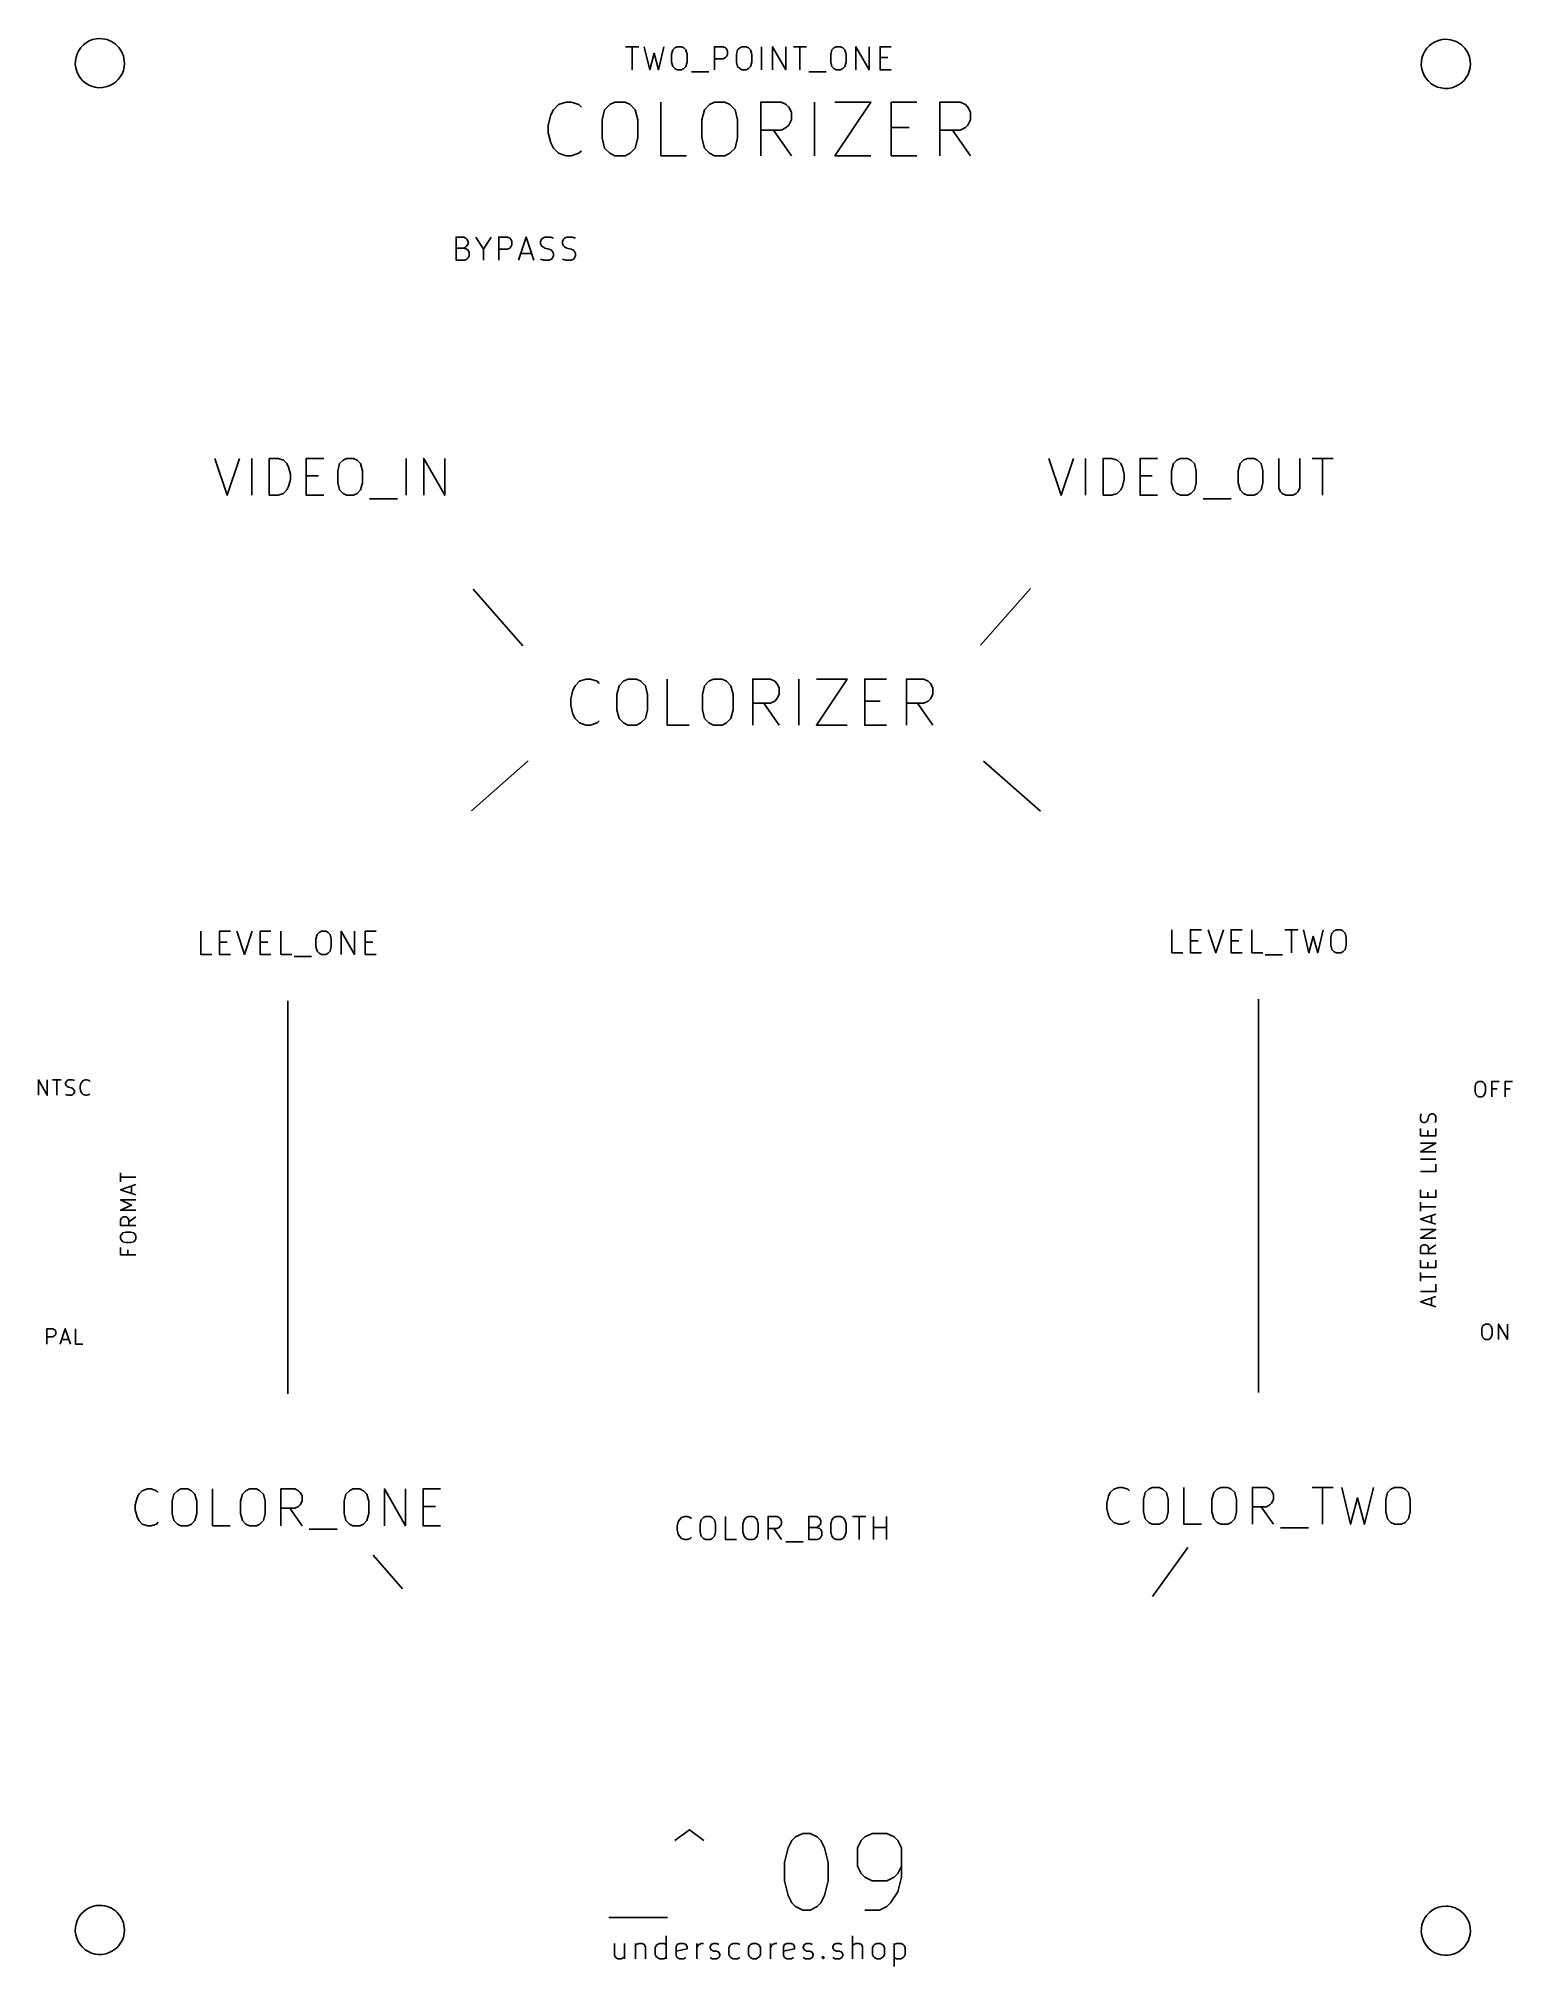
# Model space of a CAD drawing. Header units: centimetres. Extents: x 0.3 to 9.9, y 0.1 to 12.7.
import ezdxf

# ---------------------------------------------------------------- set-up
doc = ezdxf.new("R2010")
doc.units = ezdxf.units.CM
doc.layers.get('0').update_dxf_attribs({"linetype": 'CONTINUOUS'})

msp = doc.modelspace()

# ---------------------------------------------------------------- linework, layer by layer
at = {"color": 7}
for points in [[(0.71, 12.67256)], [(4.469286, 12.619703), (4.497857, 12.619703), (4.512143, 12.61256), (4.526429, 12.598274), (4.533571, 12.569703), (4.533571, 12.519703), (4.526429, 12.491132), (4.512143, 12.476846), (4.497857, 12.469703), (4.469286, 12.469703), (4.455, 12.476846), (4.440714, 12.491132), (4.433571, 12.519703), (4.433571, 12.569703), (4.440714, 12.598274), (4.455, 12.61256)], [(4.890714, 12.619703), (4.919286, 12.619703), (4.933571, 12.61256), (4.947857, 12.598274), (4.955, 12.569703), (4.955, 12.519703), (4.947857, 12.491132), (4.933571, 12.476846), (4.919286, 12.469703), (4.890714, 12.469703), (4.876429, 12.476846), (4.862143, 12.491132), (4.855, 12.519703), (4.855, 12.569703), (4.862143, 12.598274), (4.876429, 12.61256)], [(5.505, 12.619703), (5.533571, 12.619703), (5.547857, 12.61256), (5.562143, 12.598274), (5.569286, 12.569703), (5.569286, 12.519703), (5.562143, 12.491132), (5.547857, 12.476846), (5.533571, 12.469703), (5.505, 12.469703), (5.490714, 12.476846), (5.476429, 12.491132), (5.469286, 12.519703), (5.469286, 12.569703), (5.476429, 12.598274), (5.490714, 12.61256)], [(9.475, 12.66756)], [(4.063333, 12.259227), (4.13, 12.259227), (4.163333, 12.24256), (4.196667, 12.209227), (4.213333, 12.14256), (4.213333, 12.025893), (4.196667, 11.959227), (4.163333, 11.925893), (4.13, 11.909227), (4.063333, 11.909227), (4.03, 11.925893), (3.996667, 11.959227), (3.98, 12.025893), (3.98, 12.14256), (3.996667, 12.209227), (4.03, 12.24256)], [(4.713333, 12.259227), (4.78, 12.259227), (4.813333, 12.24256), (4.846667, 12.209227), (4.863333, 12.14256), (4.863333, 12.025893), (4.846667, 11.959227), (4.813333, 11.925893), (4.78, 11.909227), (4.713333, 11.909227), (4.68, 11.925893), (4.646667, 11.959227), (4.63, 12.025893), (4.63, 12.14256), (4.646667, 12.209227), (4.68, 12.24256)], [(1.813571, 9.698989), (1.813571, 9.938989), (1.870714, 9.938989), (1.905, 9.92756), (1.927857, 9.904703), (1.939286, 9.881846), (1.950714, 9.836132), (1.950714, 9.801846), (1.939286, 9.756132), (1.927857, 9.733274), (1.905, 9.710417), (1.870714, 9.698989)], [(2.316429, 9.938989), (2.362143, 9.938989), (2.385, 9.92756), (2.407857, 9.904703), (2.419286, 9.858989), (2.419286, 9.778989), (2.407857, 9.733274), (2.385, 9.710417), (2.362143, 9.698989), (2.316429, 9.698989), (2.293571, 9.710417), (2.270714, 9.733274), (2.259286, 9.778989), (2.259286, 9.858989), (2.270714, 9.904703), (2.293571, 9.92756)], [(7.243571, 9.698989), (7.243571, 9.938989), (7.300714, 9.938989), (7.335, 9.92756), (7.357857, 9.904703), (7.369286, 9.881846), (7.380714, 9.836132), (7.380714, 9.801846), (7.369286, 9.756132), (7.357857, 9.733274), (7.335, 9.710417), (7.300714, 9.698989)], [(7.746429, 9.938989), (7.792143, 9.938989), (7.815, 9.92756), (7.837857, 9.904703), (7.849286, 9.858989), (7.849286, 9.778989), (7.837857, 9.733274), (7.815, 9.710417), (7.792143, 9.698989), (7.746429, 9.698989), (7.723571, 9.710417), (7.700714, 9.733274), (7.689286, 9.778989), (7.689286, 9.858989), (7.700714, 9.904703), (7.723571, 9.92756)], [(8.180714, 9.938989), (8.226429, 9.938989), (8.249286, 9.92756), (8.272143, 9.904703), (8.283571, 9.858989), (8.283571, 9.778989), (8.272143, 9.733274), (8.249286, 9.710417), (8.226429, 9.698989), (8.180714, 9.698989), (8.157857, 9.710417), (8.135, 9.733274), (8.123571, 9.778989), (8.123571, 9.858989), (8.135, 9.904703), (8.157857, 9.92756)], [(4.147857, 8.501846), (4.205, 8.501846), (4.233571, 8.48756), (4.262143, 8.458989), (4.276429, 8.401846), (4.276429, 8.301846), (4.262143, 8.244703), (4.233571, 8.216132), (4.205, 8.201846), (4.147857, 8.201846), (4.119286, 8.216132), (4.090714, 8.244703), (4.076429, 8.301846), (4.076429, 8.401846), (4.090714, 8.458989), (4.119286, 8.48756)], [(4.705, 8.501846), (4.762143, 8.501846), (4.790714, 8.48756), (4.819286, 8.458989), (4.833571, 8.401846), (4.833571, 8.301846), (4.819286, 8.244703), (4.790714, 8.216132), (4.762143, 8.201846), (4.705, 8.201846), (4.676429, 8.216132), (4.647857, 8.244703), (4.633571, 8.301846), (4.633571, 8.401846), (4.647857, 8.458989), (4.676429, 8.48756)], [(2.152857, 6.859703), (2.181428, 6.859703), (2.195714, 6.85256), (2.21, 6.838274), (2.217143, 6.809703), (2.217143, 6.759703), (2.21, 6.731132), (2.195714, 6.716846), (2.181428, 6.709703), (2.152857, 6.709703), (2.138571, 6.716846), (2.124286, 6.731132), (2.117143, 6.759703), (2.117143, 6.809703), (2.124286, 6.838274), (2.138571, 6.85256)], [(8.762143, 6.869703), (8.790714, 6.869703), (8.805, 6.86256), (8.819286, 6.848274), (8.826429, 6.819703), (8.826429, 6.769703), (8.819286, 6.741132), (8.805, 6.726846), (8.790714, 6.719703), (8.762143, 6.719703), (8.747857, 6.726846), (8.733571, 6.741132), (8.726429, 6.769703), (8.726429, 6.819703), (8.733571, 6.848274), (8.747857, 6.86256)], [(9.689762, 5.882322), (9.70881, 5.882322), (9.718333, 5.87756), (9.727857, 5.868036), (9.732619, 5.848989), (9.732619, 5.815655), (9.727857, 5.796608), (9.718333, 5.787084), (9.70881, 5.782322), (9.689762, 5.782322), (9.680238, 5.787084), (9.670714, 5.796608), (9.665952, 5.815655), (9.665952, 5.848989), (9.670714, 5.868036), (9.680238, 5.87756)], [(0.845238, 4.857798), (0.845238, 4.876846), (0.85, 4.88637), (0.859524, 4.895893), (0.878571, 4.900655), (0.911905, 4.900655), (0.930952, 4.895893), (0.940476, 4.88637), (0.945238, 4.876846), (0.945238, 4.857798), (0.940476, 4.848274), (0.930952, 4.838751), (0.911905, 4.833989), (0.878571, 4.833989), (0.859524, 4.838751), (0.85, 4.848274)], [(9.733095, 4.302322), (9.752143, 4.302322), (9.761667, 4.29756), (9.77119, 4.288036), (9.775952, 4.268989), (9.775952, 4.235655), (9.77119, 4.216608), (9.761667, 4.207084), (9.752143, 4.202322), (9.733095, 4.202322), (9.723571, 4.207084), (9.714048, 4.216608), (9.709286, 4.235655), (9.709286, 4.268989), (9.714048, 4.288036), (9.723571, 4.29756)], [(1.237857, 3.228989), (1.283571, 3.228989), (1.306429, 3.21756), (1.329286, 3.194703), (1.340714, 3.148989), (1.340714, 3.068989), (1.329286, 3.023274), (1.306429, 3.000417), (1.283571, 2.988989), (1.237857, 2.988989), (1.215, 3.000417), (1.192143, 3.023274), (1.180714, 3.068989), (1.180714, 3.148989), (1.192143, 3.194703), (1.215, 3.21756)], [(1.683571, 3.228989), (1.729286, 3.228989), (1.752143, 3.21756), (1.775, 3.194703), (1.786429, 3.148989), (1.786429, 3.068989), (1.775, 3.023274), (1.752143, 3.000417), (1.729286, 2.988989), (1.683571, 2.988989), (1.660714, 3.000417), (1.637857, 3.023274), (1.626429, 3.068989), (1.626429, 3.148989), (1.637857, 3.194703), (1.660714, 3.21756)], [(2.357857, 3.228989), (2.403571, 3.228989), (2.426429, 3.21756), (2.449286, 3.194703), (2.460714, 3.148989), (2.460714, 3.068989), (2.449286, 3.023274), (2.426429, 3.000417), (2.403571, 2.988989), (2.357857, 2.988989), (2.335, 3.000417), (2.312143, 3.023274), (2.300714, 3.068989), (2.300714, 3.148989), (2.312143, 3.194703), (2.335, 3.21756)], [(7.563571, 3.238989), (7.609286, 3.238989), (7.632143, 3.22756), (7.655, 3.204703), (7.666429, 3.158989), (7.666429, 3.078989), (7.655, 3.033274), (7.632143, 3.010417), (7.609286, 2.998989), (7.563571, 2.998989), (7.540714, 3.010417), (7.517857, 3.033274), (7.506429, 3.078989), (7.506429, 3.158989), (7.517857, 3.204703), (7.540714, 3.22756)], [(8.009286, 3.238989), (8.055, 3.238989), (8.077857, 3.22756), (8.100714, 3.204703), (8.112143, 3.158989), (8.112143, 3.078989), (8.100714, 3.033274), (8.077857, 3.010417), (8.055, 2.998989), (8.009286, 2.998989), (7.986429, 3.010417), (7.963571, 3.033274), (7.952143, 3.078989), (7.952143, 3.158989), (7.963571, 3.204703), (7.986429, 3.22756)], [(9.140714, 3.238989), (9.186429, 3.238989), (9.209286, 3.22756), (9.232143, 3.204703), (9.243571, 3.158989), (9.243571, 3.078989), (9.232143, 3.033274), (9.209286, 3.010417), (9.186429, 2.998989), (9.140714, 2.998989), (9.117857, 3.010417), (9.095, 3.033274), (9.083571, 3.078989), (9.083571, 3.158989), (9.095, 3.204703), (9.117857, 3.22756)], [(4.655, 3.049703), (4.683571, 3.049703), (4.697857, 3.04256), (4.712143, 3.028274), (4.719286, 2.999703), (4.719286, 2.949703), (4.712143, 2.921132), (4.697857, 2.906846), (4.683571, 2.899703), (4.655, 2.899703), (4.640714, 2.906846), (4.626429, 2.921132), (4.619286, 2.949703), (4.619286, 2.999703), (4.626429, 3.028274), (4.640714, 3.04256)], [(4.933571, 3.049703), (4.962143, 3.049703), (4.976429, 3.04256), (4.990714, 3.028274), (4.997857, 2.999703), (4.997857, 2.949703), (4.990714, 2.921132), (4.976429, 2.906846), (4.962143, 2.899703), (4.933571, 2.899703), (4.919286, 2.906846), (4.905, 2.921132), (4.897857, 2.949703), (4.897857, 2.999703), (4.905, 3.028274), (4.919286, 3.04256)], [(5.505, 3.049703), (5.533571, 3.049703), (5.547857, 3.04256), (5.562143, 3.028274), (5.569286, 2.999703), (5.569286, 2.949703), (5.562143, 2.921132), (5.547857, 2.906846), (5.533571, 2.899703), (5.505, 2.899703), (5.490714, 2.906846), (5.476429, 2.921132), (5.469286, 2.949703), (5.469286, 2.999703), (5.476429, 3.028274), (5.490714, 3.04256)], [(5.286905, 0.98637), (5.334524, 0.98637), (5.382143, 0.96256), (5.405952, 0.938751), (5.429762, 0.891132), (5.453571, 0.795893), (5.453571, 0.676846), (5.429762, 0.581608), (5.405952, 0.533989), (5.382143, 0.510179), (5.334524, 0.48637), (5.286905, 0.48637), (5.239286, 0.510179), (5.215476, 0.533989), (5.191667, 0.581608), (5.167857, 0.676846), (5.167857, 0.795893), (5.191667, 0.891132), (5.215476, 0.938751), (5.239286, 0.96256)], [(0.71, 0.51756)], [(9.475, 0.51256)], [(4.962143, 0.169703), (4.947857, 0.176846), (4.940714, 0.183989), (4.933571, 0.198274), (4.933571, 0.241132), (4.940714, 0.255417), (4.947857, 0.26256), (4.962143, 0.269703), (4.983571, 0.269703), (4.997857, 0.26256), (5.005, 0.255417), (5.012143, 0.241132), (5.012143, 0.198274), (5.005, 0.183989), (4.997857, 0.176846), (4.983571, 0.169703)], [(5.769286, 0.169703), (5.755, 0.176846), (5.747857, 0.183989), (5.740714, 0.198274), (5.740714, 0.241132), (5.747857, 0.255417), (5.755, 0.26256), (5.769286, 0.269703), (5.790714, 0.269703), (5.805, 0.26256), (5.812143, 0.255417), (5.819286, 0.241132), (5.819286, 0.198274), (5.812143, 0.183989), (5.805, 0.176846), (5.790714, 0.169703)]]:
    msp.add_lwpolyline(points, close=True, dxfattribs=at)
for points in [[(4.133571, 12.619703), (4.219286, 12.619703)], [(4.176429, 12.469703), (4.176429, 12.619703)], [(4.255, 12.619703), (4.290714, 12.469703), (4.319286, 12.576846), (4.347857, 12.469703), (4.383571, 12.619703)], [(4.712143, 12.469703), (4.712143, 12.619703), (4.769286, 12.619703), (4.783571, 12.61256), (4.790714, 12.605417), (4.797857, 12.591132), (4.797857, 12.569703), (4.790714, 12.555417), (4.783571, 12.548274), (4.769286, 12.541132), (4.712143, 12.541132)], [(5.019286, 12.469703), (5.019286, 12.619703)], [(5.090714, 12.469703), (5.090714, 12.619703), (5.176429, 12.469703), (5.176429, 12.619703)], [(5.226429, 12.619703), (5.312143, 12.619703)], [(5.269286, 12.469703), (5.269286, 12.619703)], [(5.633571, 12.469703), (5.633571, 12.619703), (5.719286, 12.469703), (5.719286, 12.619703)], [(5.862143, 12.469703), (5.790714, 12.469703), (5.790714, 12.619703), (5.862143, 12.619703)], [(4.562143, 12.455417), (4.676429, 12.455417)], [(5.326429, 12.455417), (5.440714, 12.455417)], [(5.790714, 12.548274), (5.840714, 12.548274)], [(3.846667, 11.94256), (3.83, 11.925893), (3.78, 11.909227), (3.746667, 11.909227), (3.696667, 11.925893), (3.663333, 11.959227), (3.646667, 11.99256), (3.63, 12.059227), (3.63, 12.109227), (3.646667, 12.175893), (3.663333, 12.209227), (3.696667, 12.24256), (3.746667, 12.259227), (3.78, 12.259227), (3.83, 12.24256), (3.846667, 12.225893)], [(4.53, 11.909227), (4.363333, 11.909227), (4.363333, 12.259227)], [(5.013333, 11.909227), (5.013333, 12.259227), (5.146667, 12.259227), (5.18, 12.24256), (5.196667, 12.225893), (5.213333, 12.19256), (5.213333, 12.14256), (5.196667, 12.109227), (5.18, 12.09256), (5.146667, 12.075893), (5.013333, 12.075893)], [(5.363333, 11.909227), (5.363333, 12.259227)], [(5.496667, 12.259227), (5.73, 12.259227), (5.496667, 11.909227), (5.73, 11.909227)], [(6.03, 11.909227), (5.863333, 11.909227), (5.863333, 12.259227), (6.03, 12.259227)], [(6.18, 11.909227), (6.18, 12.259227), (6.313333, 12.259227), (6.346667, 12.24256), (6.363333, 12.225893), (6.38, 12.19256), (6.38, 12.14256), (6.363333, 12.109227), (6.346667, 12.09256), (6.313333, 12.075893), (6.18, 12.075893)], [(5.213333, 11.909227), (5.096667, 12.075893)], [(5.863333, 12.09256), (5.98, 12.09256)], [(6.38, 11.909227), (6.263333, 12.075893)], [(3.079286, 11.308274), (3.100714, 11.301132), (3.107857, 11.293989), (3.115, 11.279703), (3.115, 11.258274), (3.107857, 11.243989), (3.100714, 11.236846), (3.086429, 11.229703), (3.029286, 11.229703), (3.029286, 11.379703), (3.079286, 11.379703), (3.093571, 11.37256), (3.100714, 11.365417), (3.107857, 11.351132), (3.107857, 11.336846), (3.100714, 11.32256), (3.093571, 11.315417), (3.079286, 11.308274), (3.029286, 11.308274)], [(3.157857, 11.379703), (3.207857, 11.301132), (3.257857, 11.379703)], [(3.207857, 11.301132), (3.207857, 11.229703)], [(3.307857, 11.229703), (3.307857, 11.379703), (3.365, 11.379703), (3.379286, 11.37256), (3.386429, 11.365417), (3.393571, 11.351132), (3.393571, 11.329703), (3.386429, 11.315417), (3.379286, 11.308274), (3.365, 11.301132), (3.307857, 11.301132)], [(3.436429, 11.229703), (3.486429, 11.379703), (3.536429, 11.229703)], [(3.579286, 11.236846), (3.600714, 11.229703), (3.636429, 11.229703), (3.650714, 11.236846), (3.657857, 11.243989), (3.665, 11.258274), (3.665, 11.27256), (3.657857, 11.286846), (3.650714, 11.293989), (3.636429, 11.301132), (3.607857, 11.308274), (3.593571, 11.315417), (3.586429, 11.32256), (3.579286, 11.336846), (3.579286, 11.351132), (3.586429, 11.365417), (3.593571, 11.37256), (3.607857, 11.379703), (3.643571, 11.379703), (3.665, 11.37256)], [(3.722143, 11.236846), (3.743571, 11.229703), (3.779286, 11.229703), (3.793571, 11.236846), (3.800714, 11.243989), (3.807857, 11.258274), (3.807857, 11.27256), (3.800714, 11.286846), (3.793571, 11.293989), (3.779286, 11.301132), (3.750714, 11.308274), (3.736429, 11.315417), (3.729286, 11.32256), (3.722143, 11.336846), (3.722143, 11.351132), (3.729286, 11.365417), (3.736429, 11.37256), (3.750714, 11.379703), (3.786429, 11.379703), (3.807857, 11.37256)], [(3.450714, 11.27256), (3.522143, 11.27256)], [(1.459286, 9.938989), (1.539286, 9.698989), (1.619286, 9.938989)], [(1.699286, 9.698989), (1.699286, 9.938989)], [(2.167857, 9.698989), (2.053571, 9.698989), (2.053571, 9.938989), (2.167857, 9.938989)], [(2.705, 9.698989), (2.705, 9.938989)], [(2.819286, 9.698989), (2.819286, 9.938989), (2.956429, 9.698989), (2.956429, 9.938989)], [(6.889286, 9.938989), (6.969286, 9.698989), (7.049286, 9.938989)], [(7.129286, 9.698989), (7.129286, 9.938989)], [(7.597857, 9.698989), (7.483571, 9.698989), (7.483571, 9.938989), (7.597857, 9.938989)], [(8.386429, 9.938989), (8.386429, 9.744703), (8.397857, 9.721846), (8.409286, 9.710417), (8.432143, 9.698989), (8.477857, 9.698989), (8.500714, 9.710417), (8.512143, 9.721846), (8.523571, 9.744703), (8.523571, 9.938989)], [(8.603571, 9.938989), (8.740714, 9.938989)], [(8.672143, 9.698989), (8.672143, 9.938989)], [(2.053571, 9.824703), (2.133571, 9.824703)], [(7.483571, 9.824703), (7.563571, 9.824703)], [(2.465, 9.676132), (2.647857, 9.676132)], [(7.895, 9.676132), (8.077857, 9.676132)], [(3.465, 8.71756), (3.14, 9.08756)], [(6.77, 9.09256), (6.445, 8.72256)], [(3.962143, 8.230417), (3.947857, 8.216132), (3.905, 8.201846), (3.876429, 8.201846), (3.833571, 8.216132), (3.805, 8.244703), (3.790714, 8.273274), (3.776429, 8.330417), (3.776429, 8.373274), (3.790714, 8.430417), (3.805, 8.458989), (3.833571, 8.48756), (3.876429, 8.501846), (3.905, 8.501846), (3.947857, 8.48756), (3.962143, 8.473274)], [(4.547857, 8.201846), (4.405, 8.201846), (4.405, 8.501846)], [(4.962143, 8.201846), (4.962143, 8.501846), (5.076429, 8.501846), (5.105, 8.48756), (5.119286, 8.473274), (5.133571, 8.444703), (5.133571, 8.401846), (5.119286, 8.373274), (5.105, 8.358989), (5.076429, 8.344703), (4.962143, 8.344703)], [(5.262143, 8.201846), (5.262143, 8.501846)], [(5.376429, 8.501846), (5.576429, 8.501846), (5.376429, 8.201846), (5.576429, 8.201846)], [(5.833571, 8.201846), (5.690714, 8.201846), (5.690714, 8.501846), (5.833571, 8.501846)], [(5.962143, 8.201846), (5.962143, 8.501846), (6.076429, 8.501846), (6.105, 8.48756), (6.119286, 8.473274), (6.133571, 8.444703), (6.133571, 8.401846), (6.119286, 8.373274), (6.105, 8.358989), (6.076429, 8.344703), (5.962143, 8.344703)], [(5.133571, 8.201846), (5.033571, 8.344703)], [(5.690714, 8.358989), (5.790714, 8.358989)], [(6.133571, 8.201846), (6.033571, 8.344703)], [(3.5, 7.97006), (3.13, 7.64506)], [(6.835, 7.64256), (6.465, 7.96756)], [(1.438571, 6.709703), (1.367143, 6.709703), (1.367143, 6.859703)], [(1.56, 6.709703), (1.488571, 6.709703), (1.488571, 6.859703), (1.56, 6.859703)], [(1.488571, 6.788274), (1.538571, 6.788274)], [(1.602857, 6.859703), (1.652857, 6.709703), (1.702857, 6.859703)], [(1.824286, 6.709703), (1.752857, 6.709703), (1.752857, 6.859703), (1.824286, 6.859703)], [(1.752857, 6.788274), (1.802857, 6.788274)], [(1.96, 6.709703), (1.888571, 6.709703), (1.888571, 6.859703)], [(2.281429, 6.709703), (2.281429, 6.859703), (2.367143, 6.709703), (2.367143, 6.859703)], [(2.51, 6.709703), (2.438571, 6.709703), (2.438571, 6.859703), (2.51, 6.859703)], [(2.438571, 6.788274), (2.488571, 6.788274)], [(7.762143, 6.719703), (7.690714, 6.719703), (7.690714, 6.869703)], [(7.883571, 6.719703), (7.812143, 6.719703), (7.812143, 6.869703), (7.883571, 6.869703)], [(7.812143, 6.798274), (7.862143, 6.798274)], [(7.926429, 6.869703), (7.976429, 6.719703), (8.026429, 6.869703)], [(8.147857, 6.719703), (8.076429, 6.719703), (8.076429, 6.869703), (8.147857, 6.869703)], [(8.076429, 6.798274), (8.126429, 6.798274)], [(8.283571, 6.719703), (8.212143, 6.719703), (8.212143, 6.869703)], [(8.426429, 6.869703), (8.512143, 6.869703)], [(8.469286, 6.719703), (8.469286, 6.869703)], [(8.547857, 6.869703), (8.583571, 6.719703), (8.612143, 6.826846), (8.640714, 6.719703), (8.676429, 6.869703)], [(1.974286, 6.695417), (2.088571, 6.695417)], [(8.297857, 6.705417), (8.412143, 6.705417)], [(1.935, 6.40756), (1.935, 3.84756)], [(8.255, 6.41756), (8.255, 3.85756)], [(0.310714, 5.792322), (0.310714, 5.892322), (0.367857, 5.792322), (0.367857, 5.892322)], [(0.40119, 5.892322), (0.458333, 5.892322)], [(0.429762, 5.792322), (0.429762, 5.892322)], [(0.486905, 5.797084), (0.50119, 5.792322), (0.525, 5.792322), (0.534524, 5.797084), (0.539286, 5.801846), (0.544048, 5.81137), (0.544048, 5.820893), (0.539286, 5.830417), (0.534524, 5.835179), (0.525, 5.839941), (0.505952, 5.844703), (0.496429, 5.849465), (0.491667, 5.854227), (0.486905, 5.863751), (0.486905, 5.873274), (0.491667, 5.882798), (0.496429, 5.88756), (0.505952, 5.892322), (0.529762, 5.892322), (0.544048, 5.88756)], [(0.644048, 5.801846), (0.639286, 5.797084), (0.625, 5.792322), (0.615476, 5.792322), (0.60119, 5.797084), (0.591667, 5.806608), (0.586905, 5.816132), (0.582143, 5.835179), (0.582143, 5.849465), (0.586905, 5.868512), (0.591667, 5.878036), (0.60119, 5.88756), (0.615476, 5.892322), (0.625, 5.892322), (0.639286, 5.88756), (0.644048, 5.882798)], [(9.775476, 5.782322), (9.775476, 5.882322), (9.823095, 5.882322)], [(9.80881, 5.834703), (9.775476, 5.834703)], [(9.86119, 5.782322), (9.86119, 5.882322), (9.90881, 5.882322)], [(9.894524, 5.834703), (9.86119, 5.834703)], [(9.405476, 5.614227), (9.410238, 5.628512), (9.410238, 5.652322), (9.405476, 5.661846), (9.400714, 5.666608), (9.39119, 5.67137), (9.381667, 5.67137), (9.372143, 5.666608), (9.367381, 5.661846), (9.362619, 5.652322), (9.357857, 5.633274), (9.353095, 5.623751), (9.348333, 5.618989), (9.338809, 5.614227), (9.329286, 5.614227), (9.319762, 5.618989), (9.315, 5.623751), (9.310238, 5.633274), (9.310238, 5.657084), (9.315, 5.67137)], [(9.410238, 5.576132), (9.410238, 5.528512), (9.310238, 5.528512), (9.310238, 5.576132)], [(9.357857, 5.528512), (9.357857, 5.561846)], [(9.410238, 5.423751), (9.310238, 5.423751), (9.410238, 5.480893), (9.310238, 5.480893)], [(0.845238, 5.229227), (0.845238, 5.28637)], [(9.410238, 5.376132), (9.310238, 5.376132)], [(9.410238, 5.342798), (9.410238, 5.295179), (9.310238, 5.295179)], [(0.945238, 5.257798), (0.845238, 5.257798)], [(0.945238, 5.143512), (0.845238, 5.176846), (0.945238, 5.210179)], [(0.916667, 5.153036), (0.916667, 5.200655)], [(9.410238, 5.176132), (9.410238, 5.128512), (9.310238, 5.128512), (9.310238, 5.176132)], [(9.357857, 5.128512), (9.357857, 5.161846)], [(0.945238, 5.043512), (0.845238, 5.043512), (0.916667, 5.076846), (0.845238, 5.110179), (0.945238, 5.110179)], [(9.310238, 5.038036), (9.310238, 5.095179)], [(9.410238, 5.066608), (9.310238, 5.066608)], [(0.945238, 4.943512), (0.845238, 4.943512), (0.845238, 4.981608), (0.85, 4.991132), (0.854762, 4.995893), (0.864286, 5.000655), (0.878571, 5.000655), (0.888095, 4.995893), (0.892857, 4.991132), (0.897619, 4.981608), (0.897619, 4.943512)], [(0.945238, 5.000655), (0.897619, 4.967322)], [(9.410238, 4.952322), (9.310238, 4.985655), (9.410238, 5.018989)], [(9.410238, 4.861846), (9.310238, 4.861846), (9.410238, 4.918989), (9.310238, 4.918989)], [(9.381667, 4.961846), (9.381667, 5.009465)], [(0.945238, 4.753036), (0.845238, 4.753036), (0.845238, 4.800655)], [(0.892857, 4.78637), (0.892857, 4.753036)], [(9.410238, 4.761846), (9.310238, 4.761846), (9.310238, 4.799941), (9.315, 4.809465), (9.319762, 4.814227), (9.329286, 4.818989), (9.343571, 4.818989), (9.353095, 4.814227), (9.357857, 4.809465), (9.362619, 4.799941), (9.362619, 4.761846)], [(9.410238, 4.818989), (9.362619, 4.785655)], [(9.410238, 4.718989), (9.410238, 4.67137), (9.310238, 4.67137), (9.310238, 4.718989)], [(9.357857, 4.67137), (9.357857, 4.704703)], [(9.310238, 4.580893), (9.310238, 4.638036)], [(9.410238, 4.609465), (9.310238, 4.609465)], [(9.410238, 4.561846), (9.410238, 4.514227), (9.310238, 4.514227)], [(9.410238, 4.414227), (9.310238, 4.44756), (9.410238, 4.480893)], [(9.381667, 4.423751), (9.381667, 4.47137)], [(0.365476, 4.172322), (0.365476, 4.272322), (0.403571, 4.272322), (0.413095, 4.26756), (0.417857, 4.262798), (0.422619, 4.253274), (0.422619, 4.238989), (0.417857, 4.229465), (0.413095, 4.224703), (0.403571, 4.219941), (0.365476, 4.219941)], [(0.45119, 4.172322), (0.484524, 4.272322), (0.517857, 4.172322)], [(0.59881, 4.172322), (0.55119, 4.172322), (0.55119, 4.272322)], [(9.81881, 4.202322), (9.81881, 4.302322), (9.875952, 4.202322), (9.875952, 4.302322)], [(0.460714, 4.200893), (0.508333, 4.200893)], [(1.089286, 3.011846), (1.077857, 3.000417), (1.043571, 2.988989), (1.020714, 2.988989), (0.986429, 3.000417), (0.963571, 3.023274), (0.952143, 3.046132), (0.940714, 3.091846), (0.940714, 3.126132), (0.952143, 3.171846), (0.963571, 3.194703), (0.986429, 3.21756), (1.020714, 3.228989), (1.043571, 3.228989), (1.077857, 3.21756), (1.089286, 3.206132)], [(1.557857, 2.988989), (1.443571, 2.988989), (1.443571, 3.228989)], [(1.889286, 2.988989), (1.889286, 3.228989), (1.980714, 3.228989), (2.003571, 3.21756), (2.015, 3.206132), (2.026429, 3.183274), (2.026429, 3.148989), (2.015, 3.126132), (2.003571, 3.114703), (1.980714, 3.103274), (1.889286, 3.103274)], [(2.563571, 2.988989), (2.563571, 3.228989), (2.700714, 2.988989), (2.700714, 3.228989)], [(2.929286, 2.988989), (2.815, 2.988989), (2.815, 3.228989), (2.929286, 3.228989)], [(7.415, 3.021846), (7.403571, 3.010417), (7.369286, 2.998989), (7.346429, 2.998989), (7.312143, 3.010417), (7.289286, 3.033274), (7.277857, 3.056132), (7.266429, 3.101846), (7.266429, 3.136132), (7.277857, 3.181846), (7.289286, 3.204703), (7.312143, 3.22756), (7.346429, 3.238989), (7.369286, 3.238989), (7.403571, 3.22756), (7.415, 3.216132)], [(7.883571, 2.998989), (7.769286, 2.998989), (7.769286, 3.238989)], [(8.215, 2.998989), (8.215, 3.238989), (8.306429, 3.238989), (8.329286, 3.22756), (8.340714, 3.216132), (8.352143, 3.193274), (8.352143, 3.158989), (8.340714, 3.136132), (8.329286, 3.124703), (8.306429, 3.113274), (8.215, 3.113274)], [(8.603571, 3.238989), (8.740714, 3.238989)], [(8.672143, 2.998989), (8.672143, 3.238989)], [(8.797857, 3.238989), (8.855, 2.998989), (8.900714, 3.170417), (8.946429, 2.998989), (9.003571, 3.238989)], [(2.026429, 2.988989), (1.946429, 3.103274)], [(2.815, 3.114703), (2.895, 3.114703)], [(4.562143, 2.913989), (4.555, 2.906846), (4.533571, 2.899703), (4.519286, 2.899703), (4.497857, 2.906846), (4.483571, 2.921132), (4.476429, 2.935417), (4.469286, 2.963989), (4.469286, 2.985417), (4.476429, 3.013989), (4.483571, 3.028274), (4.497857, 3.04256), (4.519286, 3.049703), (4.533571, 3.049703), (4.555, 3.04256), (4.562143, 3.035417)], [(4.855, 2.899703), (4.783571, 2.899703), (4.783571, 3.049703)], [(5.062143, 2.899703), (5.062143, 3.049703), (5.119286, 3.049703), (5.133571, 3.04256), (5.140714, 3.035417), (5.147857, 3.021132), (5.147857, 2.999703), (5.140714, 2.985417), (5.133571, 2.978274), (5.119286, 2.971132), (5.062143, 2.971132)], [(5.376429, 2.978274), (5.397857, 2.971132), (5.405, 2.963989), (5.412143, 2.949703), (5.412143, 2.928274), (5.405, 2.913989), (5.397857, 2.906846), (5.383571, 2.899703), (5.326429, 2.899703), (5.326429, 3.049703), (5.376429, 3.049703), (5.390714, 3.04256), (5.397857, 3.035417), (5.405, 3.021132), (5.405, 3.006846), (5.397857, 2.99256), (5.390714, 2.985417), (5.376429, 2.978274), (5.326429, 2.978274)], [(5.612143, 3.049703), (5.697857, 3.049703)], [(5.655, 2.899703), (5.655, 3.049703)], [(5.747857, 2.899703), (5.747857, 3.049703)], [(5.833571, 2.899703), (5.833571, 3.049703)], [(8.352143, 2.998989), (8.272143, 3.113274)], [(2.072143, 2.966132), (2.255, 2.966132)], [(5.147857, 2.899703), (5.097857, 2.971132)], [(5.747857, 2.978274), (5.833571, 2.978274)], [(8.397857, 2.976132), (8.580714, 2.976132)], [(2.68, 2.57756), (2.49, 2.79756)], [(5.176429, 2.885417), (5.290714, 2.885417)], [(7.565, 2.52756), (7.795, 2.84756)], [(4.453571, 0.938751), (4.54881, 1.010179), (4.644048, 0.938751)], [(5.691667, 0.48637), (5.786905, 0.48637), (5.834524, 0.510179), (5.858333, 0.533989), (5.905952, 0.605417), (5.929762, 0.700655), (5.929762, 0.891132), (5.905952, 0.938751), (5.882143, 0.96256), (5.834524, 0.98637), (5.739286, 0.98637), (5.691667, 0.96256), (5.667857, 0.938751), (5.644048, 0.891132), (5.644048, 0.772084), (5.667857, 0.724465), (5.691667, 0.700655), (5.739286, 0.676846), (5.834524, 0.676846), (5.882143, 0.700655), (5.905952, 0.724465), (5.929762, 0.772084)], [(4.025, 0.438751), (4.405952, 0.438751)], [(4.062143, 0.269703), (4.062143, 0.191132), (4.069286, 0.176846), (4.083571, 0.169703), (4.105, 0.169703), (4.119286, 0.176846), (4.126429, 0.183989)], [(4.126429, 0.269703), (4.126429, 0.169703)], [(4.197857, 0.269703), (4.197857, 0.169703)], [(4.197857, 0.255417), (4.205, 0.26256), (4.219286, 0.269703), (4.240714, 0.269703), (4.255, 0.26256), (4.262143, 0.248274), (4.262143, 0.169703)], [(4.397857, 0.176846), (4.383571, 0.169703), (4.355, 0.169703), (4.340714, 0.176846), (4.333571, 0.183989), (4.326429, 0.198274), (4.326429, 0.241132), (4.333571, 0.255417), (4.340714, 0.26256), (4.355, 0.269703), (4.383571, 0.269703), (4.397857, 0.26256)], [(4.397857, 0.169703), (4.397857, 0.319703)], [(4.526429, 0.176846), (4.512143, 0.169703), (4.483571, 0.169703), (4.469286, 0.176846), (4.462143, 0.191132), (4.462143, 0.248274), (4.469286, 0.26256), (4.483571, 0.269703), (4.512143, 0.269703), (4.526429, 0.26256), (4.533571, 0.248274), (4.533571, 0.233989), (4.462143, 0.219703)], [(4.597857, 0.169703), (4.597857, 0.269703)], [(4.597857, 0.241132), (4.605, 0.255417), (4.612143, 0.26256), (4.626429, 0.269703), (4.640714, 0.269703)], [(4.683571, 0.176846), (4.697857, 0.169703), (4.726429, 0.169703), (4.740714, 0.176846), (4.747857, 0.191132), (4.747857, 0.198274), (4.740714, 0.21256), (4.726429, 0.219703), (4.705, 0.219703), (4.690714, 0.226846), (4.683571, 0.241132), (4.683571, 0.248274), (4.690714, 0.26256), (4.705, 0.269703), (4.726429, 0.269703), (4.740714, 0.26256)], [(4.876429, 0.176846), (4.862143, 0.169703), (4.833571, 0.169703), (4.819286, 0.176846), (4.812143, 0.183989), (4.805, 0.198274), (4.805, 0.241132), (4.812143, 0.255417), (4.819286, 0.26256), (4.833571, 0.269703), (4.862143, 0.269703), (4.876429, 0.26256)], [(5.076429, 0.169703), (5.076429, 0.269703)], [(5.076429, 0.241132), (5.083571, 0.255417), (5.090714, 0.26256), (5.105, 0.269703), (5.119286, 0.269703)], [(5.226429, 0.176846), (5.212143, 0.169703), (5.183571, 0.169703), (5.169286, 0.176846), (5.162143, 0.191132), (5.162143, 0.248274), (5.169286, 0.26256), (5.183571, 0.269703), (5.212143, 0.269703), (5.226429, 0.26256), (5.233571, 0.248274), (5.233571, 0.233989), (5.162143, 0.219703)], [(5.290714, 0.176846), (5.305, 0.169703), (5.333571, 0.169703), (5.347857, 0.176846), (5.355, 0.191132), (5.355, 0.198274), (5.347857, 0.21256), (5.333571, 0.219703), (5.312143, 0.219703), (5.297857, 0.226846), (5.290714, 0.241132), (5.290714, 0.248274), (5.297857, 0.26256), (5.312143, 0.269703), (5.333571, 0.269703), (5.347857, 0.26256)], [(5.483571, 0.176846), (5.497857, 0.169703), (5.526429, 0.169703), (5.540714, 0.176846), (5.547857, 0.191132), (5.547857, 0.198274), (5.540714, 0.21256), (5.526429, 0.219703), (5.505, 0.219703), (5.490714, 0.226846), (5.483571, 0.241132), (5.483571, 0.248274), (5.490714, 0.26256), (5.505, 0.269703), (5.526429, 0.269703), (5.540714, 0.26256)], [(5.612143, 0.169703), (5.612143, 0.319703)], [(5.676429, 0.169703), (5.676429, 0.248274), (5.669286, 0.26256), (5.655, 0.269703), (5.633571, 0.269703), (5.619286, 0.26256), (5.612143, 0.255417)], [(5.883571, 0.269703), (5.883571, 0.119703)], [(5.883571, 0.26256), (5.897857, 0.269703), (5.926429, 0.269703), (5.940714, 0.26256), (5.947857, 0.255417), (5.955, 0.241132), (5.955, 0.198274), (5.947857, 0.183989), (5.940714, 0.176846), (5.926429, 0.169703), (5.897857, 0.169703), (5.883571, 0.176846)], [(5.419286, 0.183989), (5.426429, 0.176846), (5.419286, 0.169703), (5.412143, 0.176846), (5.419286, 0.183989), (5.419286, 0.169703)]]:
    msp.add_lwpolyline(points, dxfattribs=at)
for points in [[(0.562179, 12.573789), (0.537414, 12.514001), (0.551103, 12.445183), (0.596863, 12.399423)], [(0.71, 12.67256), (0.645286, 12.67256), (0.586944, 12.633577), (0.562179, 12.573789)], [(0.823137, 12.625697), (0.793131, 12.655703), (0.752435, 12.67256), (0.71, 12.67256)], [(0.87, 12.51256), (0.87, 12.554995), (0.853143, 12.595691), (0.823137, 12.625697)], [(9.327179, 12.568789), (9.302414, 12.509001), (9.316103, 12.440183), (9.361863, 12.394423)], [(9.475, 12.66756), (9.410286, 12.66756), (9.351944, 12.628577), (9.327179, 12.568789)], [(9.588137, 12.620697), (9.558131, 12.650703), (9.517435, 12.66756), (9.475, 12.66756)], [(9.635, 12.50756), (9.635, 12.549995), (9.618143, 12.590691), (9.588137, 12.620697)], [(0.771229, 12.364739), (0.831017, 12.389504), (0.87, 12.447846), (0.87, 12.51256)], [(9.536229, 12.359739), (9.596017, 12.384504), (9.635, 12.442846), (9.635, 12.50756)], [(0.596863, 12.399423), (0.642623, 12.353663), (0.711441, 12.339974), (0.771229, 12.364739)], [(9.361863, 12.394423), (9.407623, 12.348663), (9.476441, 12.334974), (9.536229, 12.359739)], [(0.71, 0.51756), (0.645286, 0.51756), (0.586944, 0.478577), (0.562179, 0.418789)], [(0.823137, 0.470697), (0.793131, 0.500703), (0.752435, 0.51756), (0.71, 0.51756)], [(9.475, 0.51256), (9.410286, 0.51256), (9.351944, 0.473577), (9.327179, 0.413789)], [(9.588137, 0.465697), (9.558131, 0.495703), (9.517435, 0.51256), (9.475, 0.51256)], [(0.562179, 0.418789), (0.537414, 0.359001), (0.551103, 0.290183), (0.596863, 0.244423)], [(0.87, 0.35756), (0.87, 0.399995), (0.853143, 0.440691), (0.823137, 0.470697)], [(9.327179, 0.413789), (9.302414, 0.354001), (9.316103, 0.285183), (9.361863, 0.239423)], [(9.635, 0.35256), (9.635, 0.394995), (9.618143, 0.435691), (9.588137, 0.465697)], [(0.771229, 0.209739), (0.831017, 0.234504), (0.87, 0.292846), (0.87, 0.35756)], [(9.536229, 0.204739), (9.596017, 0.229504), (9.635, 0.287846), (9.635, 0.35256)], [(0.596863, 0.244423), (0.642623, 0.198663), (0.711441, 0.184974), (0.771229, 0.209739)], [(9.361863, 0.239423), (9.407623, 0.193663), (9.476441, 0.179974), (9.536229, 0.204739)]]:
    msp.add_open_spline(points, degree=3, dxfattribs=at)

doc.saveas('drawing.dxf')
